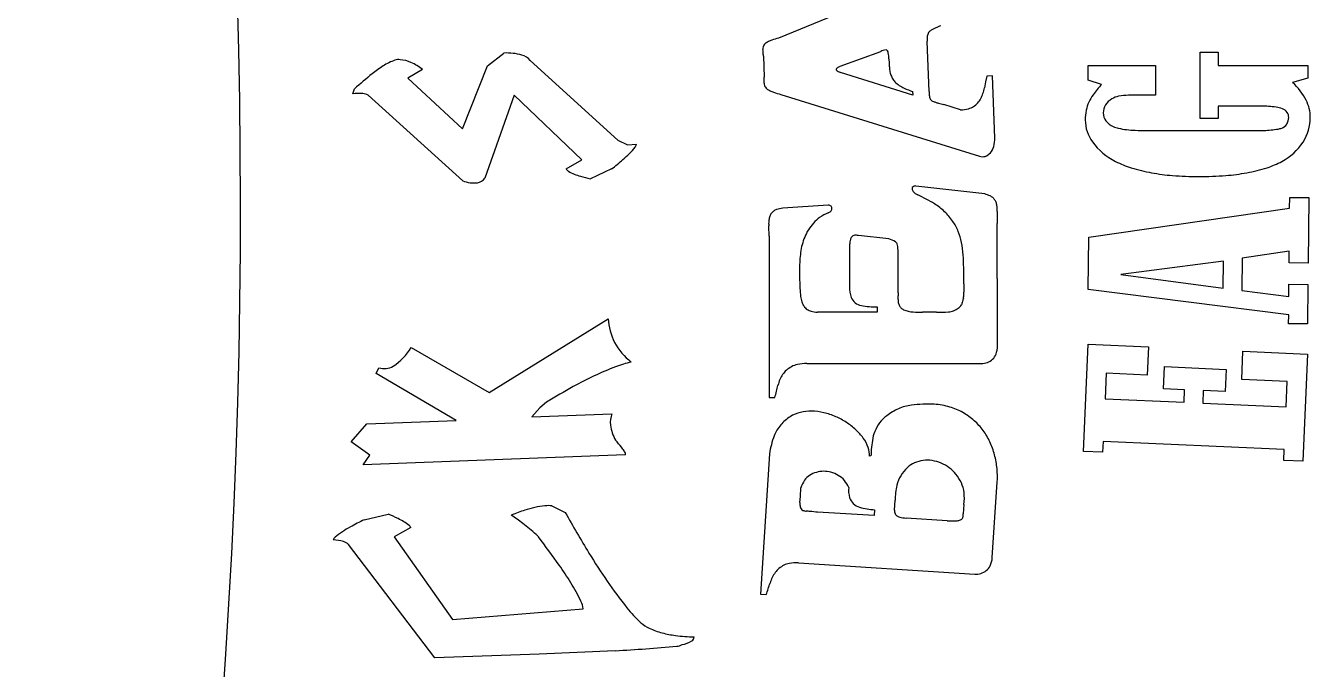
# Model space of a CAD drawing. Extents: x 7.4 to 31.4, y 13.7 to 28.6.
# Drawn here: x 7.425 to 11.981, y 18.062 to 20.347 of the extents above; entities that cross this region are included whole.
import ezdxf

# ---------------------------------------------------------------- set-up
doc = ezdxf.new("R2010")
doc.units = 0
doc.header["$MEASUREMENT"] = 0
doc.layers.add('APS_GEOMETRY', color=7, linetype='Continuous')

msp = doc.modelspace()

# ---------------------------------------------------------------- linework, layer by layer
at = {"layer": 'APS_GEOMETRY'}
for p, q in [((10.713028, 20.555965), (10.095199, 20.302769)), ((10.629399, 20.113084), (10.622996, 20.290254)), ((9.062664, 20.204648), (9.121599, 20.249531)), ((10.041615, 20.238863), (10.044335, 20.163627)), ((10.313891, 20.202532), (10.4578, 20.255121)), ((11.590261, 20.017573), (11.590261, 20.252464)), ((11.590261, 20.252464), (11.654115, 20.252464)), ((11.654115, 20.252464), (11.654115, 20.205714)), ((8.832741, 20.191541), (8.78038, 20.160916)), ((8.973956, 19.980535), (9.062664, 20.204648)), ((9.214332, 20.223617), (9.525136, 19.939898)), ((11.193454, 20.153263), (11.193454, 20.205714)), ((11.193454, 20.205714), (11.431766, 20.205714)), ((11.431766, 20.205714), (11.431766, 20.099671)), ((11.654115, 20.205714), (11.972245, 20.205714)), ((11.972245, 20.205714), (11.972245, 20.160104)), ((8.78038, 20.160916), (8.973956, 19.980535)), ((10.571546, 20.100057), (10.314681, 20.180689)), ((10.829874, 20.147062), (10.825766, 20.126257)), ((10.833983, 20.167867), (10.829874, 20.147062)), ((10.854612, 20.168612), (10.833983, 20.167867)), ((10.862595, 19.947757), (10.854612, 20.168612)), ((11.241345, 20.138439), (11.193454, 20.153263)), ((11.972245, 20.160104), (11.918654, 20.145281)), ((8.585205, 20.104525), (8.591391, 20.12218)), ((8.975375, 19.796007), (8.639343, 20.100005)), ((9.157556, 20.09981), (9.053576, 19.805631)), ((9.398245, 19.871076), (9.157556, 20.09981)), ((10.10365, 20.102587), (10.807797, 19.883807)), ((10.571064, 20.113406), (10.571546, 20.100057)), ((11.431766, 20.099671), (11.337126, 20.099671)), ((10.741114, 20.047862), (10.682121, 20.066387)), ((11.806909, 20.060902), (11.654115, 20.060902)), ((11.654115, 20.060902), (11.654115, 20.017573)), ((11.654115, 20.017573), (11.590261, 20.017573)), ((11.40212, 19.974243), (11.779543, 19.974243)), ((9.525136, 19.939898), (9.560111, 19.923517)), ((9.560111, 19.923517), (9.591915, 19.925572)), ((9.34165, 19.838112), (9.398245, 19.871076)), ((9.503174, 19.838085), (9.428255, 19.803286)), ((10.826822, 19.749654), (10.582751, 19.777583)), ((11.908072, 19.699518), (11.908414, 19.737144)), ((11.908414, 19.737144), (11.975686, 19.736534)), ((11.975686, 19.736534), (11.973574, 19.503932)), ((10.271894, 19.709583), (10.110394, 19.698654)), ((11.195591, 19.596516), (11.908072, 19.699518)), ((10.870537, 19.449725), (10.870537, 19.644011)), ((10.061822, 19.599083), (10.061822, 19.027154)), ((10.486822, 19.590583), (10.378751, 19.601511)), ((11.193904, 19.410663), (11.195591, 19.596516)), ((10.347179, 19.559011), (10.347179, 19.544136)), ((11.906685, 19.54673), (11.739978, 19.522106)), ((11.906302, 19.504543), (11.906685, 19.54673)), ((10.347179, 19.544136), (10.347179, 19.528654)), ((10.347179, 19.528654), (10.347179, 19.419368)), ((10.519608, 19.398725), (10.519608, 19.537154)), ((11.673742, 19.511215), (11.309504, 19.463885)), ((11.672758, 19.414584), (11.673742, 19.511215)), ((11.739978, 19.522106), (11.73898, 19.406232)), ((11.973574, 19.503932), (11.906302, 19.504543)), ((11.309504, 19.463885), (11.672758, 19.414584)), ((10.752751, 19.430297), (10.752751, 19.424833)), ((10.752751, 19.424833), (10.752751, 19.420583)), ((10.752751, 19.420583), (10.752751, 19.416636)), ((10.752751, 19.416636), (10.752751, 19.412083)), ((10.752751, 19.412083), (10.752751, 19.407529)), ((10.871751, 19.449725), (10.870537, 19.449725)), ((10.871751, 19.210511), (10.871751, 19.449725)), ((11.904636, 19.320952), (11.193904, 19.410663)), ((11.905273, 19.385231), (11.905619, 19.429289)), ((11.905619, 19.429289), (11.972891, 19.428679)), ((11.972891, 19.428679), (11.971618, 19.288433)), ((10.746376, 19.363663), (10.744251, 19.356225)), ((10.747894, 19.368975), (10.746376, 19.363663)), ((10.752751, 19.407529), (10.752751, 19.401154)), ((11.73898, 19.406232), (11.905273, 19.385231)), ((10.445537, 19.329511), (10.233037, 19.329511)), ((10.444322, 19.34894), (10.445537, 19.34894)), ((10.445537, 19.34894), (10.445537, 19.329511)), ((10.655608, 19.329511), (10.605822, 19.329511)), ((11.904346, 19.289044), (11.904636, 19.320952)), ((9.0695, 19.044829), (9.491295, 19.306222)), ((11.971618, 19.288433), (11.904346, 19.289044)), ((8.792373, 19.204956), (9.0695, 19.044829)), ((11.176473, 18.835729), (11.193499, 19.216192)), ((11.193499, 19.216192), (11.407652, 19.206608)), ((11.407652, 19.206608), (11.403166, 19.106367)), ((11.738065, 19.09138), (11.742551, 19.191621)), ((11.742551, 19.191621), (11.971512, 19.181375)), ((11.971512, 19.181375), (11.954486, 18.800912)), ((10.195394, 19.147368), (10.611894, 19.147368)), ((10.611894, 19.147368), (10.814679, 19.147368)), ((11.460361, 19.058152), (11.463878, 19.13675)), ((11.463878, 19.13675), (11.682588, 19.126963)), ((8.668309, 19.112402), (8.678282, 19.132909)), ((8.952388, 18.945823), (8.668309, 19.112402)), ((11.25736, 19.112892), (11.253333, 19.022902)), ((11.403166, 19.106367), (11.25736, 19.112892)), ((11.682588, 19.126963), (11.67907, 19.048364)), ((11.899818, 19.084141), (11.738065, 19.09138)), ((11.535542, 19.054787), (11.460361, 19.058152)), ((11.533554, 19.010362), (11.535542, 19.054787)), ((11.601611, 19.05183), (11.599623, 19.007405)), ((11.67907, 19.048364), (11.601611, 19.05183)), ((11.895791, 18.994151), (11.899818, 19.084141)), ((9.272144, 19.010112), (9.248716, 18.990445)), ((10.061822, 19.027154), (10.082465, 19.027154)), ((11.253333, 19.022902), (11.533554, 19.010362)), ((11.599623, 19.007405), (11.895791, 18.994151)), ((9.248716, 18.990445), (9.220378, 18.958514)), ((9.220378, 18.958514), (9.504553, 18.969124)), ((8.579365, 18.870148), (8.634702, 18.933961)), ((8.634702, 18.933961), (8.952388, 18.945823)), ((8.645559, 18.822954), (8.579365, 18.870148)), ((11.246553, 18.8714), (11.24482, 18.832671)), ((11.889011, 18.842649), (11.246553, 18.8714)), ((9.551612, 18.823227), (8.622682, 18.788542)), ((8.622682, 18.788542), (8.645559, 18.822954)), ((10.063495, 18.826919), (10.030962, 18.328909)), ((10.423267, 18.820453), (10.418262, 18.818346)), ((11.24482, 18.832671), (11.176473, 18.835729)), ((11.887278, 18.80392), (11.889011, 18.842649)), ((11.954486, 18.800912), (11.887278, 18.80392)), ((10.853544, 18.458921), (10.871037, 18.726707)), ((10.172882, 18.675878), (10.17488, 18.706473)), ((9.291388, 18.642763), (9.338965, 18.61907)), ((10.171477, 18.65437), (10.172882, 18.675878)), ((10.506802, 18.627597), (10.509097, 18.662736)), ((10.752649, 18.646826), (10.750512, 18.61411)), ((8.625736, 18.593501), (8.711168, 18.613245)), ((10.43494, 18.607954), (10.233718, 18.619882)), ((10.436285, 18.628553), (10.43494, 18.607954)), ((10.692953, 18.589882), (10.547549, 18.599381)), ((8.791487, 18.565307), (8.732418, 18.532964)), ((8.876451, 18.10304), (8.570013, 18.505676)), ((8.732418, 18.532964), (8.938455, 18.238641)), ((10.166027, 18.440556), (10.791266, 18.399712)), ((10.030962, 18.328909), (10.051561, 18.327563)), ((8.938455, 18.238641), (9.402464, 18.276978)), ((9.246594, 18.116237), (8.876451, 18.10304)), ((9.516092, 18.128461), (9.246594, 18.116237))]:
    msp.add_line(p, q, dxfattribs=at)
for centre, radius, start, end in [((-15.812611, 19.697614), 24, 345.522488, 12.895604), ((10.64169, 20.312736), 0.017265, 137.070031, 158.87144), ((10.650945, 20.304126), 0.029905, 124.075414, 137.070031), ((10.674417, 20.269426), 0.071798, 115.699408, 124.075414), ((10.865279, 19.872833), 0.511929, 114.512784, 115.699408), ((11.379963, 18.744131), 1.75244, 113.87144, 114.512784), ((10.059158, 20.267502), 0.018957, 147.07801, 168.574297), ((10.060703, 20.266501), 0.020798, 127.204224, 147.07801), ((10.089592, 20.228448), 0.068575, 116.297776, 127.204224), ((10.109841, 20.187472), 0.11428, 109.641289, 116.297776), ((10.207522, 19.913779), 0.404882, 106.106274, 109.641289), ((8.024904, 20.432071), 2.601959, 356.875602, 357.170938), ((9.718388, 20.348385), 0.906409, 357.170938, 357.671325), ((10.647176, 20.310616), 0.023147, 158.87144, 177.671325), ((9.130672, 20.046724), 0.203011, 74.386795, 92.56148), ((9.16951, 20.185703), 0.058706, 40.227101, 74.386795), ((10.069115, 20.265489), 0.029115, 168.574297, 185.884105), ((9.818433, 20.239654), 0.222895, 3.538831, 5.884105), ((9.473756, 20.218338), 0.56823, 2.070031, 3.538831), ((10.482495, 20.207215), 0.053897, 96.359184, 117.271154), ((10.477131, 20.255352), 0.005462, 26.845171, 96.359184), ((10.457054, 20.245191), 0.027963, 9.345036, 26.845171), ((10.32601, 20.223626), 0.16077, 2.070031, 9.345036), ((11.185599, 20.254696), 0.69938, 182.070031, 183.859941), ((8.932041, 19.829925), 0.443763, 122.57645, 128.768978), ((8.806204, 20.02687), 0.210049, 109.918659, 122.57645), ((8.746559, 20.19147), 0.034976, 78.572676, 109.918659), ((8.74331, 20.103846), 0.122331, 66.651376, 85.227101), ((8.72081, 20.051725), 0.1791, 51.320824, 66.651376), ((10.302439, 20.19104), 0.003032, 155.504979, 232.26446), ((10.308727, 20.188175), 0.009942, 125.760098, 155.504979), ((10.334881, 20.232961), 0.056039, 232.26446, 248.87144), ((10.338604, 20.14669), 0.061066, 113.87144, 125.760098), ((10.912014, 20.236237), 0.425174, 183.859941, 186.155647), ((10.574298, 20.199813), 0.085499, 186.155647, 197.420167), ((9.4798, 19.147895), 1.318523, 128.768978, 132.360341), ((9.577205, 20.146743), 0.467434, 0.433454, 2.070031), ((10.068224, 20.141404), 0.023749, 177.671325, 196.106274), ((9.880512, 20.149037), 0.16412, 357.671325, 0.433454), ((10.562275, 20.196041), 0.072898, 197.420167, 209.622842), ((10.55147, 20.189897), 0.060469, 209.622842, 224.277328), ((10.581295, 20.218978), 0.102124, 224.277328, 235.541175), ((11.516238, 19.881281), 0.376426, 136.909152, 144.218926), ((11.771267, 19.983156), 0.219106, 26.774925, 47.726311), ((8.608469, 19.953608), 0.152699, 85.227101, 98.762957), ((8.617609, 20.063083), 0.042843, 59.517147, 85.227101), ((10.068224, 20.141404), 0.023749, 196.106274, 214.541223), ((10.067162, 20.140673), 0.022459, 214.541223, 234.195047), ((10.093441, 20.177102), 0.067377, 234.195047, 245.504979), ((10.125076, 20.246535), 0.143678, 245.504979, 250.908771), ((10.262602, 20.643883), 0.564152, 250.908771, 253.635082), ((10.587458, 20.22796), 0.113018, 235.541175, 245.803392), ((10.657566, 20.383982), 0.284067, 245.803392, 252.271154), ((11.069797, 20.129002), 0.440685, 182.070031, 183.805735), ((10.740845, 20.10712), 0.111006, 183.805735, 187.26446), ((10.647704, 20.095247), 0.017111, 187.26446, 208.635082), ((10.697637, 20.148386), 0.129773, 332.325149, 340.908771), ((10.676292, 20.155774), 0.152361, 340.908771, 348.829511), ((11.332332, 20.013826), 0.149734, 144.218926, 155.820893), ((11.319476, 20.011413), 0.086412, 101.944177, 118.810794), ((11.337126, 19.927978), 0.171693, 90, 101.944177), ((10.646555, 20.09462), 0.015802, 208.635082, 230.884105), ((10.653376, 20.103008), 0.026614, 230.884105, 244.595599), ((10.675107, 20.148765), 0.077269, 244.595599, 252.629996), ((10.790032, 20.516166), 0.462225, 252.629996, 253.986585), ((11.103556, 21.608588), 1.598748, 253.986585, 254.716006), ((10.736436, 20.17728), 0.129502, 272.070031, 284.678637), ((10.754189, 20.109508), 0.059443, 284.678637, 303.333762), ((10.744239, 20.124636), 0.077551, 303.333762, 317.713776), ((10.746032, 20.123005), 0.075127, 317.713776, 332.325149), ((11.31726, 20.020593), 0.133213, 155.820893, 168.789367), ((11.301262, 20.036957), 0.054217, 148.465208, 180), ((11.308003, 20.03282), 0.062126, 119.054604, 148.465208), ((11.806909, 19.617448), 0.443454, 83.14024, 90), ((11.849378, 19.97047), 0.087887, 67.693795, 83.14024), ((11.868229, 20.016419), 0.038221, 35.837653, 67.693795), ((11.846255, 20.020993), 0.135113, 0, 26.774925), ((11.361263, 20.011871), 0.178071, 168.789367, 180), ((11.314752, 20.011871), 0.13156, 180, 216.224944), ((11.294625, 20.036957), 0.047579, 180, 216.107451), ((11.30498, 20.04451), 0.060396, 216.107451, 248.039436), ((11.862572, 20.020993), 0.042399, 326.309932, 0), ((11.874562, 20.020993), 0.030409, 0, 35.837653), ((11.820723, 20.020993), 0.160644, 327.13813, 0), ((11.325998, 20.096635), 0.116599, 248.039436, 257.344111), ((11.364622, 20.268642), 0.29289, 257.344111, 263.211025), ((11.381484, 20.410284), 0.435531, 263.211025, 267.171481), ((11.40212, 20.827946), 0.853703, 267.171481, 270), ((11.779543, 21.008852), 1.034609, 270, 272.082565), ((11.800299, 20.438058), 0.463437, 272.082565, 275.194429), ((11.816802, 20.256523), 0.281154, 275.194429, 280.304846), ((11.85305, 20.057162), 0.078525, 280.304846, 289.983107), ((11.867364, 20.017799), 0.03664, 289.983107, 326.309932), ((9.40756, 20.053692), 0.226308, 314.592359, 322.367349), ((9.562497, 19.934234), 0.030667, 322.367349, 343.593467), ((10.796577, 19.936616), 0.064926, 320.761417, 343.231597), ((10.770635, 19.944433), 0.09202, 343.231597, 2.070031), ((11.392389, 20.068745), 0.2278, 216.224944, 243.556338), ((11.785363, 20.043835), 0.20274, 297.971585, 327.13813), ((8.693192, 20.859556), 1.303638, 308.412909, 310.715405), ((9.243552, 20.220051), 0.459919, 310.715405, 314.592359), ((10.819159, 19.912081), 0.030472, 248.107542, 286.726782), ((10.816733, 19.920154), 0.038902, 286.726782, 320.761417), ((11.461203, 20.207105), 0.382328, 243.556338, 252.511205), ((11.728692, 20.150546), 0.323566, 287.940179, 297.971585), ((9.369107, 19.859582), 0.034854, 218.024503, 237.792116), ((9.418435, 19.937889), 0.127403, 237.792116, 248.094105), ((9.454529, 20.02765), 0.224149, 248.094105, 254.04351), ((11.524702, 20.408636), 0.593626, 252.511205, 259.695154), ((11.552261, 20.560211), 0.747686, 259.695154, 265.418313), ((11.624667, 20.548624), 0.735909, 274.490203, 280.304846), ((11.656509, 20.373495), 0.557909, 280.304846, 287.940179), ((9.014485, 19.896668), 0.107991, 248.767086, 277.015284), ((9.023251, 19.825431), 0.036217, 277.015284, 326.858055), ((9.544067, 20.340804), 0.549852, 254.04351, 257.841058), ((10.577261, 19.768292), 0.008484, 124.824489, 182.862405), ((10.580441, 19.763721), 0.014053, 80.537678, 124.824489), ((11.5857, 20.977488), 1.166301, 265.418313, 270), ((11.5857, 21.044826), 1.233639, 270, 274.490203), ((10.584507, 19.768654), 0.01574, 182.862405, 222.510447), ((10.613375, 19.795116), 0.054901, 222.510447, 243.434949), ((10.382664, 19.288878), 0.50147, 58.027432, 65.725559), ((10.782247, 19.607014), 0.149443, 64.916406, 72.645975), ((10.825, 19.69835), 0.048596, 51.340192, 64.916406), ((10.832973, 19.708316), 0.035833, 33.274888, 51.340192), ((10.827393, 19.704654), 0.042508, 16.699244, 33.274888), ((10.099603, 19.658776), 0.037208, 127.405357, 146.689369), ((10.098737, 19.659908), 0.035783, 107.175904, 127.405357), ((10.122598, 19.582711), 0.116584, 96.009006, 107.175904), ((10.346207, 19.515664), 0.182975, 113.962489, 125.036196), ((10.271894, 19.695155), 0.014427, 46.397181, 90), ((10.268544, 19.697944), 0.015443, 282.528808, 318.814075), ((10.265908, 19.70025), 0.018946, 318.814075, 351.469234), ((10.275391, 19.698828), 0.009356, 351.469234, 46.397181), ((10.527352, 19.520674), 0.228223, 46.606003, 58.027432), ((10.532971, 19.526617), 0.220044, 34.824489, 46.606003), ((10.804726, 19.697854), 0.066173, 5.826342, 16.699244), ((10.742867, 19.691542), 0.128353, 358.025066, 5.826342), ((11.73476, 19.657338), 0.864129, 178.025066, 179.193071), ((10.17208, 19.644688), 0.111756, 175.426079, 184.085617), ((9.625579, 19.605652), 0.436137, 1.84761, 4.085617), ((10.133973, 19.647736), 0.073528, 164.744881, 175.426079), ((10.103937, 19.655928), 0.042394, 146.689369, 164.744881), ((10.352788, 19.526572), 0.179173, 138.270488, 147.804266), ((10.314806, 19.560448), 0.128279, 125.036196, 138.270488), ((10.569144, 19.55178), 0.17598, 21.644435, 34.824489), ((12.680996, 19.644011), 1.81046, 179.193071, 180), ((9.421929, 19.599083), 0.639893, 0, 1.84761), ((10.391721, 19.513358), 0.219992, 157.750976, 165.22545), ((10.340489, 19.534316), 0.164639, 147.804266, 157.750976), ((10.384047, 19.576858), 0.035279, 150.018361, 167.471192), ((10.369772, 19.585093), 0.018799, 126.027373, 150.018361), ((10.366631, 19.589413), 0.013458, 93.468229, 126.027373), ((10.368235, 19.562951), 0.039968, 74.744881, 93.468229), ((10.510572, 19.528538), 0.238995, 11.867732, 21.644435), ((10.390303, 19.513732), 0.218526, 165.22545, 172.724995), ((10.500074, 19.559011), 0.152895, 174.559668, 180), ((10.437571, 19.564964), 0.090109, 167.471192, 174.559668), ((10.452543, 19.487743), 0.108402, 57.994617, 71.565051), ((10.502209, 19.56721), 0.014691, 20.556045, 57.994617), ((10.47843, 19.558293), 0.040087, 5.906141, 20.556045), ((10.274089, 19.537154), 0.245519, 0, 5.906141), ((10.456875, 19.517254), 0.293864, 3.052883, 11.867732), ((10.575092, 19.486154), 0.405198, 176.227716, 180), ((10.639694, 19.481895), 0.469941, 172.724995, 176.227716), ((9.213303, 19.45093), 1.539204, 1.35586, 3.052883), ((12.677311, 19.486154), 2.507418, 180, 180.971022), ((8.341568, 19.430297), 2.411183, 0, 1.35586), ((11.351034, 19.463675), 1.18095, 180.971022, 182.385944), ((10.465753, 19.426788), 0.294901, 182.385944, 188.027238), ((10.449719, 19.416261), 0.102587, 178.264295, 199.179008), ((10.29745, 19.403053), 0.124932, 188.027238, 196.699244), ((10.234034, 19.384028), 0.058724, 196.699244, 214.562525), ((10.391446, 19.395992), 0.04089, 199.179008, 232.594643), ((10.398939, 19.40579), 0.053224, 232.594643, 259.380345), ((10.792712, 19.380519), 0.273711, 176.185925, 180), ((10.666617, 19.380519), 0.147615, 180, 185.194429), ((10.55878, 19.370715), 0.039333, 185.194429, 203.962489), ((10.817509, 19.349086), 0.0724, 160.559965, 164.054604), ((10.898739, 19.320416), 0.158542, 158.198591, 160.559965), ((10.224638, 19.423205), 0.528725, 355.236358, 356.82017), ((10.621557, 19.401154), 0.131194, 356.82017, 0), ((10.220282, 19.374555), 0.042025, 214.562525, 235.713123), ((10.224107, 19.380164), 0.048814, 235.713123, 254.180806), ((10.238348, 19.430427), 0.101056, 254.180806, 266.987212), ((10.438611, 19.617375), 0.268496, 259.380345, 271.218875), ((10.551509, 19.367484), 0.031377, 203.962489, 225), ((10.552863, 19.368837), 0.033291, 225, 245.056095), ((10.570784, 19.407368), 0.075786, 245.056095, 258.310631), ((10.582952, 19.466178), 0.135841, 258.310631, 265.865329), ((10.605822, 19.782556), 0.453045, 265.865329, 270), ((10.665779, 19.685485), 0.35612, 268.363423, 275.142765), ((10.691145, 19.403642), 0.073137, 275.142765, 290.136303), ((10.694711, 19.393916), 0.062777, 290.136303, 307.266402), ((10.701912, 19.384451), 0.050885, 307.266402, 326.309932), ((9.687479, 19.314961), 0.196378, 182.550521, 208.010718), ((8.625255, 19.301362), 0.192932, 302.271769, 330.020306), ((9.706933, 19.325309), 0.218414, 208.010718, 232.132072), ((10.823715, 19.196577), 0.04561, 312.878904, 340.253163), ((10.784899, 19.210511), 0.086852, 340.253163, 0), ((8.697862, 19.186384), 0.056947, 249.889304, 302.271769), ((9.856245, 18.229363), 0.967849, 110.486858, 115.397549), ((9.682496, 18.694401), 0.471412, 103.44826, 110.486858), ((10.189058, 19.04899), 0.099613, 118.61046, 131.496468), ((10.176992, 19.071112), 0.074414, 101.433681, 118.61046), ((10.195394, 18.980123), 0.167245, 90, 101.433681), ((10.814679, 19.205947), 0.058579, 270, 291.501434), ((10.814433, 19.206574), 0.059252, 291.501434, 312.878904), ((10.012952, 17.899301), 1.333223, 115.397549, 118.970283), ((10.209992, 19.04361), 0.119606, 156.801409, 167.124998), ((10.19761, 19.048917), 0.106134, 145.840305, 156.801409), ((10.176377, 19.063325), 0.080475, 131.496468, 145.840305), ((10.500479, 17.018704), 2.339768, 118.970283, 121.667), ((9.117936, 19.295079), 1.00105, 344.475889, 345.774036), ((9.19232, 19.276221), 0.924312, 345.774036, 347.124998), ((10.587803, 18.836427), 0.164818, 97.251022, 114.086467), ((10.624155, 18.550719), 0.45283, 87.117468, 97.251022), ((10.629398, 18.734647), 0.2689, 74.053251, 86.26237), ((9.575031, 18.939384), 0.076496, 157.121435, 187.848921), ((10.220442, 18.828423), 0.154967, 122.628951, 139.242484), ((10.200824, 18.859064), 0.118584, 103.616395, 122.628951), ((10.210216, 18.820292), 0.158476, 89.187348, 103.616395), ((10.209707, 18.784404), 0.194369, 76.164866, 89.187348), ((10.191706, 18.711308), 0.269648, 66.689245, 76.164866), ((10.200089, 18.730765), 0.248462, 56.816942, 66.689245), ((10.54953, 18.868086), 0.117839, 126.818264, 144.156115), ((10.609408, 18.788097), 0.217757, 114.086467, 126.818264), ((10.647417, 18.797708), 0.203315, 60.003711, 74.053251), ((10.624971, 18.758825), 0.248211, 48.450908, 60.003711), ((9.645504, 18.949099), 0.147636, 187.848921, 209.837801), ((10.20228, 18.844076), 0.13099, 139.242484, 158.927206), ((10.199399, 18.72971), 0.249722, 47.002977, 56.816942), ((10.226646, 18.758931), 0.209769, 36.29263, 47.002977), ((10.580329, 18.845837), 0.155834, 144.156115, 157.337726), ((10.646233, 18.782816), 0.216155, 36.067942, 48.450908), ((10.622987, 18.765885), 0.244913, 25.105031, 36.067942), ((8.985206, 18.407315), 0.708946, 38.690801, 41.345532), ((10.348395, 18.787775), 0.287577, 158.927206, 172.176754), ((10.29237, 18.807198), 0.128226, 19.194471, 36.29263), ((11.056761, 18.78683), 0.634858, 172.025976, 174.98934), ((10.552464, 18.857471), 0.125638, 157.337726, 172.025976), ((10.598769, 18.754537), 0.271658, 14.697319, 25.105031), ((9.413624, 18.75043), 0.160065, 33.102085, 38.690801), ((9.512914, 18.815161), 0.041538, 14.942594, 33.102085), ((9.550932, 18.825307), 0.002189, 288.083724, 14.942594), ((10.331432, 18.820796), 0.086865, 358.383467, 19.194471), ((10.704503, 18.817715), 0.281249, 174.98934, 179.442201), ((10.559808, 18.744318), 0.311937, 5.607042, 14.697319), ((10.642614, 18.679804), 0.133574, 132.731171, 148.460912), ((10.617945, 18.706509), 0.097219, 114.271547, 132.731171), ((10.621706, 18.698167), 0.10637, 97.356093, 114.271547), ((10.622768, 18.689945), 0.11466, 81.067942, 97.356093), ((10.619283, 18.667773), 0.137104, 67.323366, 81.067942), ((10.618245, 18.66529), 0.139795, 53.712367, 67.323366), ((10.62768, 18.67814), 0.123854, 38.399965, 53.712367), ((10.576446, 18.745952), 0.295219, 356.26237, 5.607042), ((10.257163, 18.684353), 0.085204, 145.077396, 164.952438), ((10.239748, 18.696511), 0.063965, 122.100023, 145.077396), ((10.256006, 18.670594), 0.09456, 106.187951, 122.100023), ((10.255638, 18.671862), 0.093239, 90.162864, 106.187951), ((10.255647, 18.668985), 0.096116, 74.573001, 90.162864), ((10.251025, 18.652238), 0.11349, 60.232778, 74.573001), ((10.267306, 18.680704), 0.080697, 40.394319, 60.232778), ((10.258725, 18.673402), 0.091964, 21.822336, 40.394319), ((10.624198, 18.691107), 0.111967, 148.460912, 167.249166), ((10.607078, 18.661811), 0.150142, 24.499816, 38.399965), ((10.44042, 18.698266), 0.096771, 174.47246, 195.99506), ((10.74816, 18.663055), 0.239063, 167.249166, 180.076445), ((10.638391, 18.676081), 0.115731, 6.607228, 24.499816), ((10.592495, 18.670765), 0.161934, 351.498729, 6.607228), ((9.32428, 18.227229), 0.420112, 102.833939, 107.850098), ((9.295262, 18.3546), 0.289477, 95.592936, 102.833939), ((9.279553, 18.515017), 0.128293, 84.70692, 95.592936), ((10.235389, 18.650195), 0.064048, 176.26237, 189.933678), ((10.190483, 18.64233), 0.01846, 189.933678, 215.551777), ((10.391121, 18.684135), 0.045487, 195.99506, 227.602562), ((10.398835, 18.692583), 0.056928, 227.602562, 253.829135), ((10.452575, 18.87791), 0.249888, 253.829135, 266.26237), ((9.236316, 17.381887), 1.356766, 116.745312, 119.087909), ((8.404701, 17.901564), 0.774863, 63.857557, 66.702112), ((8.620401, 18.341038), 0.285308, 59.168924, 63.857557), ((9.441472, 17.86331), 0.802435, 107.850098, 111.479063), ((7.788198, 16.717748), 2.329978, 53.064397, 54.305567), ((13.208817, 20.78112), 4.432856, 209.191684, 211.348121), ((10.187444, 18.640158), 0.014724, 215.551777, 246.725716), ((10.196218, 18.660557), 0.03693, 246.725716, 266.26237), ((10.165074, 18.183807), 0.440836, 84.526666, 86.26237), ((10.038553, 16.863398), 1.767293, 83.659808, 84.526666), ((10.536184, 18.625677), 0.029445, 176.26237, 202.128727), ((10.524208, 18.620807), 0.016516, 202.128727, 236.904617), ((10.532287, 18.633204), 0.031313, 236.904617, 256.800048), ((10.556503, 18.736449), 0.13736, 256.800048, 266.26237), ((10.719058, 18.989484), 0.400454, 266.26237, 269.384501), ((10.715982, 18.703161), 0.114114, 269.384501, 275.234997), ((10.720043, 18.65884), 0.069607, 275.234997, 284.697319), ((10.733021, 18.609362), 0.018456, 284.697319, 303.132268), ((10.735, 18.606329), 0.014835, 303.132268, 325.298614), ((10.737284, 18.604748), 0.012057, 325.298614, 349.922179), ((10.656042, 18.619187), 0.094572, 349.922179, 353.249583), ((10.635409, 18.621629), 0.115349, 353.249583, 356.26237), ((8.676156, 18.354349), 0.234057, 123.038809, 130.981258), ((8.808671, 18.150596), 0.477111, 119.087909, 123.038809), ((8.691417, 18.460021), 0.146743, 50.192978, 59.168924), ((8.768813, 18.552892), 0.025851, 28.703379, 50.192978), ((8.664227, 17.883001), 0.872157, 51.035668, 53.064397), ((8.928084, 18.209253), 0.452561, 47.138328, 51.035668), ((8.508411, 18.363814), 0.15801, 73.703379, 87.502865), ((8.543401, 18.507167), 0.031628, 130.981258, 152.699838), ((8.540627, 18.47401), 0.0432, 47.138328, 73.703379), ((9.191794, 18.49342), 0.064883, 36.833482, 47.138328), ((6.501981, 16.439257), 3.449357, 35.291831, 37.358267), ((11.331546, 19.637561), 2.234703, 211.348121, 214.385464), ((10.76245, 18.468399), 0.091585, 335.224859, 354.059772), ((8.291551, 17.705961), 1.256847, 31.86817, 35.291831), ((10.151268, 18.355656), 0.084345, 130.043495, 143.527144), ((10.157029, 18.3488), 0.0933, 117.226127, 130.043495), ((10.145304, 18.37159), 0.067671, 99.654868, 117.226127), ((10.161409, 18.276921), 0.1637, 88.383467, 99.654868), ((10.794879, 18.458807), 0.059252, 287.763805, 309.141274), ((10.801886, 18.450198), 0.048152, 309.141274, 335.224859), ((8.817575, 18.032976), 0.63746, 25.180906, 31.86817), ((10.712252, 19.213752), 1.484277, 214.385464, 218.947467), ((9.379906, 18.573113), 0.715141, 341.641496, 343.387369), ((10.189273, 18.331636), 0.129481, 153.836509, 163.387369), ((10.172839, 18.33971), 0.111171, 143.527144, 153.836509), ((10.795084, 18.458166), 0.058579, 266.26237, 287.763805), ((9.397287, 18.567346), 0.696828, 339.87283, 341.641496), ((9.310444, 18.264702), 0.092835, 7.598541, 25.180906), ((9.987762, 18.628171), 0.552725, 218.947467, 226.426616), ((9.699407, 18.339837), 0.145426, 230.435674, 244.581312), ((9.750119, 18.446547), 0.263574, 244.581312, 255.076645), ((9.776613, 18.545954), 0.36645, 255.076645, 262.697766), ((9.816175, 18.854688), 0.677709, 262.697766, 268.299955), ((9.20074, 24.016502), 5.89648, 273.065722, 275.190021), ((9.729715, 18.1928), 0.048803, 275.190021, 298.703379), ((9.736772, 18.244203), 0.095623, 279.864946, 302.446367), ((9.778797, 18.1781), 0.017292, 302.446367, 357.273814)]:
    msp.add_arc(centre, radius, start, end, dxfattribs=at)

doc.saveas('drawing.dxf')
